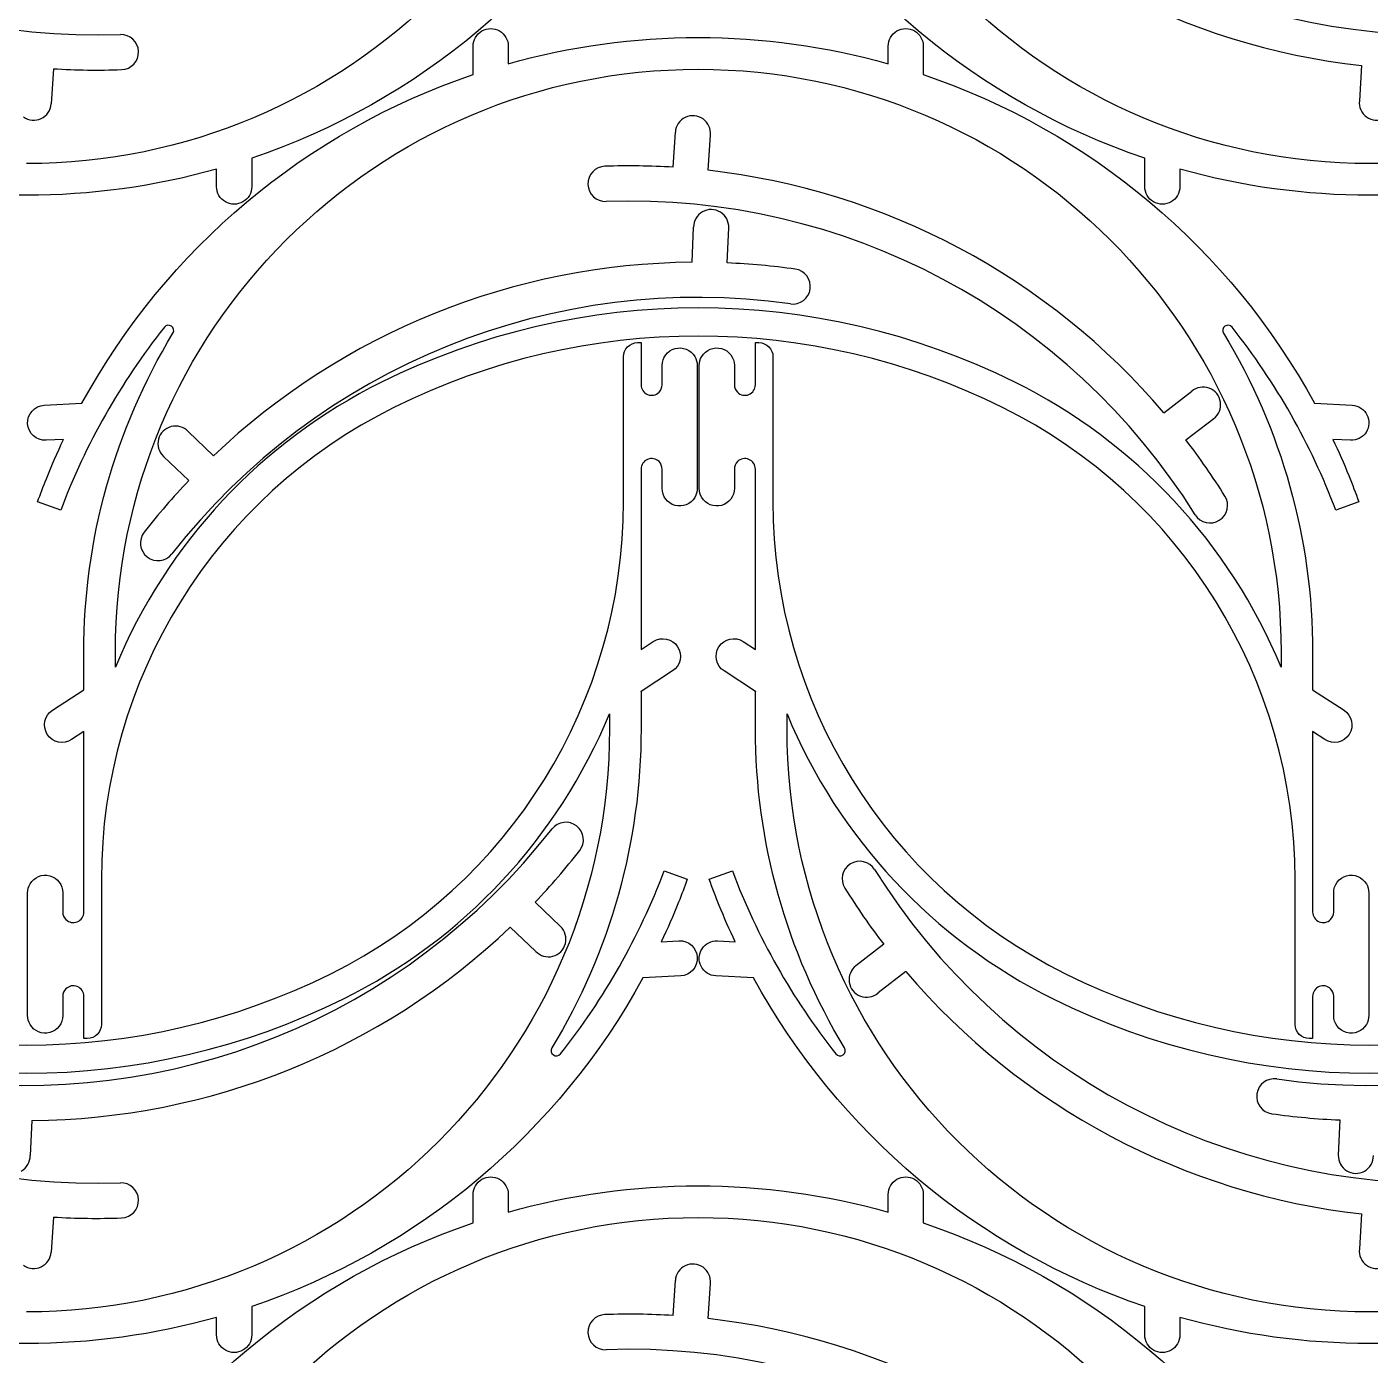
# Model space of a CAD drawing. Extents: x 5 to 3258, y 1 to 2262.
# Drawn here: x 1632 to 2174, y 800 to 1336 of the extents above; entities that cross this region are included whole.
import ezdxf

# ---------------------------------------------------------------- set-up
doc = ezdxf.new("R2010")
doc.units = 0
doc.layers.add('Capa_1', color=7, linetype='CONTINUOUS')

msp = doc.modelspace()

# ---------------------------------------------------------------- linework, layer by layer
at = {"layer": 'Capa_1', "color": 7}
for points in [[(1811.724567, 1316.693563), (1811.724567, 1328.166111)], [(1993.436812, 1328.166111), (1993.436812, 1316.693563)], [(1642.248459, 1319.068707), (1641.365405, 1304.92302)], [(2170.353887, 1320.305648), (2169.470836, 1306.159959)], [(1892.459555, 1279.303954), (1893.34261, 1293.449641)], [(1906.58315, 1278.067013), (1907.466202, 1292.212702)], [(1722.326491, 1282.940192), (1722.326491, 1271.467644)], [(2082.843269, 1271.467644), (2082.843269, 1282.940192)], [(1900.12887, 1240.93336), (1900.729283, 1255.093861)], [(1914.304393, 1240.687208), (1914.904805, 1254.847709)], [(1878.084757, 1208.511893), (1879.502083, 1208.511893), (1879.502083, 1198.590605)], [(1925.66812, 1191.503991), (1925.66812, 1198.590605), (1925.66812, 1208.511893)], [(1872.415468, 1144.291124), (1872.415468, 1198.590605)], [(1932.754734, 1202.842573), (1932.754734, 1198.590605)], [(2090.545291, 1180.252608), (2101.778803, 1188.894859)], [(1638.552465, 1183.256416), (1653.805258, 1184.062533)], [(2099.468578, 1169.235304), (2110.702089, 1177.877556)], [(1706.950103, 1162.884072), (1696.681492, 1172.653202)], [(1646.377236, 1169.476892), (1639.300499, 1169.102945)], [(2165.860655, 1169.103314), (2158.783934, 1169.477289)], [(1696.92408, 1152.859861), (1686.655471, 1162.628992)], [(1879.502083, 1157.488271), (1879.502083, 1084.68292)], [(1645.229551, 1140.900489), (1635.895575, 1144.263257)], [(2169.265575, 1144.263626), (2159.931597, 1140.900857)], [(1920.722173, 1087.897408), (1920.722372, 1087.897805)], [(1920.722372, 1087.897805), (1925.66812, 1084.68292)], [(2137.856056, 1083.618337), (2137.856056, 1077.537937)], [(2150.611962, 1083.617572), (2150.611962, 1068.420243), (2150.613464, 1068.445755), (2163.28246, 1060.210457)], [(1892.172373, 1076.014573), (1879.503367, 1067.779276), (1879.501867, 1067.804787)], [(1925.66812, 1052.60709), (1925.66812, 1067.804419), (1925.666617, 1067.778907), (1912.997622, 1076.014205)], [(1641.878685, 1060.210089), (1654.547691, 1068.445386), (1654.549191, 1068.419874)], [(1938.424025, 1052.606324), (1938.424025, 1058.686724)], [(1654.548976, 978.736391), (1654.548976, 1051.541742)], [(2155.55771, 1048.326857), (2150.611962, 1051.541742)], [(2155.557908, 1048.327254), (2155.55771, 1048.326857)], [(1888.821507, 995.324173), (1898.155483, 991.961405)], [(1907.014507, 991.961036), (1916.348485, 995.323805)], [(1661.63559, 991.933537), (1661.63559, 937.634057)], [(1836.717909, 982.660308), (1846.986518, 972.891177)], [(1826.691886, 972.636097), (1836.960497, 962.866967)], [(1887.673822, 966.74777), (1894.750559, 967.121717)], [(1910.419427, 967.121348), (1917.496148, 966.747373)], [(1977.468459, 965.728264), (1966.234948, 957.086013)], [(1986.391746, 954.71096), (1975.158235, 946.068709)], [(2150.611962, 944.720671), (2150.611962, 937.634057), (2150.611962, 927.712769), (2149.194639, 927.712769)], [(1655.966301, 927.712769), (1654.548976, 927.712769), (1654.548976, 937.634057)], [(2143.525348, 933.382089), (2143.525348, 937.634057)], [(2161.56662, 894.832961), (2160.966207, 880.67246)], [(1633.513119, 894.586809), (1632.912706, 880.426308)], [(1811.724567, 853.28447), (1811.724567, 864.757018)], [(1993.436812, 864.757018), (1993.436812, 853.28447)], [(2170.353887, 856.896555), (2169.470836, 842.750866)], [(1642.248459, 855.659614), (1641.365405, 841.513927)], [(1892.459555, 815.894861), (1893.34261, 830.040548)], [(1906.58315, 814.65792), (1907.466202, 828.803609)], [(1722.326491, 819.531099), (1722.326491, 808.058551)], [(2082.843269, 808.058551), (2082.843269, 819.531099)]]:
    msp.add_lwpolyline(points, dxfattribs=at)
for points in [[(2030.454479, 1192.537755)], [(2045.825603, 943.686907)]]:
    msp.add_lwpolyline(points, close=True, dxfattribs=at)
for points in [[(1866.746174, 1516.015417), (1866.721474, 1386.093767), (1761.392241, 1280.784557), (1631.470588, 1280.784557)], [(2173.699612, 1280.784557), (2043.777959, 1280.784557), (1938.448726, 1386.093767), (1938.424025, 1516.015417)], [(2408.975198, 1516.015417), (2408.950497, 1386.093767), (2303.621264, 1280.784557), (2173.699612, 1280.784557)], [(1431.537661, 1459.27992), (1482.520413, 1377.690465), (1573.157873, 1329.497672), (1669.30779, 1332.8553)], [(1973.766684, 1459.27992), (2024.749436, 1377.690465), (2115.386897, 1329.497672), (2211.536813, 1332.8553)], [(1880.2458, 1415.571222), (1846.125518, 1353.101495), (1789.751607, 1305.754974), (1722.326491, 1282.940192)], [(2082.843269, 1282.940192), (2015.418304, 1305.754935), (1959.044493, 1353.101311), (1924.924195, 1415.570854)], [(1986.391746, 1418.120053), (2033.072154, 1363.34459), (2098.839617, 1328.37541), (2170.353887, 1320.305648)], [(1811.724567, 1328.166111), (1811.724567, 1330.697914), (1813.075269, 1333.037398), (1815.267875, 1334.3033)], [(1815.267875, 1334.3033), (1817.460482, 1335.569202), (1820.161884, 1335.569202), (1822.354491, 1334.3033)], [(1822.354491, 1334.3033), (1824.547097, 1333.037398), (1825.897799, 1330.697914), (1825.897799, 1328.166111)], [(1825.897799, 1321.079496), (1876.048563, 1335.17173), (1929.112819, 1335.17173), (1979.263584, 1321.079496)], [(1979.263584, 1328.166111), (1979.263584, 1330.697914), (1980.614285, 1333.037397), (1982.806891, 1334.303298)], [(1982.806891, 1334.303298), (1984.999497, 1335.5692), (1987.700899, 1335.5692), (1989.893505, 1334.303298)], [(1989.893505, 1334.303298), (1992.086111, 1333.037397), (1993.436812, 1330.697914), (1993.436812, 1328.166111)], [(1676.636019, 1326.020229), (1676.499456, 1329.931143), (1673.21873, 1332.991089), (1669.30779, 1332.8553)], [(1669.802398, 1318.690648), (1673.713284, 1318.827984), (1676.772582, 1322.109315), (1676.636019, 1326.020229)], [(1825.897799, 1328.166111), (1825.897799, 1328.166111), (1825.897799, 1321.079496), (1825.897799, 1321.079496)], [(1979.263584, 1321.079496), (1979.263584, 1321.079496), (1979.263584, 1328.166111), (1979.263584, 1328.166111)], [(1642.248459, 1319.068707), (1651.421545, 1318.496063), (1660.617054, 1318.369894), (1669.802398, 1318.690648)], [(1667.304884, 1083.618337), (1667.329584, 1213.539988), (1772.658817, 1318.849198), (1902.58047, 1318.849198)], [(1902.58047, 1318.849198), (2032.502123, 1318.849198), (2137.831356, 1213.539988), (2137.856056, 1083.618337)], [(1653.805258, 1184.062533), (1687.92554, 1246.53226), (1744.299452, 1293.878781), (1811.724567, 1316.693563)], [(1993.436812, 1316.693563), (2060.861778, 1293.87882), (2117.235589, 1246.532444), (2151.355886, 1184.062901)], [(1637.337874, 1298.962953), (1639.6632, 1300.070729), (1641.204982, 1302.352305), (1641.365405, 1304.92302)], [(2169.470836, 1306.159959), (2169.181959, 1303.600495), (2170.303672, 1301.08565), (2172.401038, 1299.590537)], [(1630.172015, 1299.590537), (1632.269381, 1298.095423), (1635.012548, 1297.855178), (1637.337874, 1298.962953)], [(1897.37014, 1299.409708), (1895.044814, 1298.301932), (1893.503033, 1296.020355), (1893.34261, 1293.449641)], [(1904.536, 1298.782124), (1902.438634, 1300.277238), (1899.695466, 1300.517483), (1897.37014, 1299.409708)], [(1907.466202, 1292.212702), (1907.755078, 1294.772166), (1906.633366, 1297.287011), (1904.536, 1298.782124)], [(2172.401038, 1299.590537), (2174.498404, 1298.095423), (2177.241571, 1297.855178), (2179.566897, 1298.962953)], [(1892.459555, 1279.303954), (1883.286469, 1279.876598), (1874.09096, 1280.002767), (1864.905616, 1279.682013)], [(1708.15326, 1278.554258), (1658.002495, 1264.462024), (1604.938239, 1264.462024), (1554.787474, 1278.554258)], [(1708.15326, 1271.467644), (1708.15326, 1271.467644), (1708.15326, 1278.554258), (1708.15326, 1278.554258)], [(1864.905616, 1279.682013), (1860.99473, 1279.544677), (1857.935432, 1276.263346), (1858.071995, 1272.352432)], [(2090.545291, 1180.252608), (2043.864883, 1235.028071), (1978.097421, 1269.997251), (1906.58315, 1278.067013)], [(2250.382283, 1278.554258), (2200.231518, 1264.462024), (2147.167262, 1264.462024), (2097.016498, 1278.554258)], [(2097.016498, 1278.554258), (2097.016498, 1278.554258), (2097.016498, 1271.467644), (2097.016498, 1271.467644)], [(1711.696567, 1265.330455), (1709.503961, 1266.596357), (1708.15326, 1268.93584), (1708.15326, 1271.467644)], [(1722.326491, 1271.467644), (1722.326491, 1268.93584), (1720.975789, 1266.596357), (1718.783183, 1265.330455)], [(1858.071995, 1272.352432), (1858.208558, 1268.441518), (1861.489284, 1265.381572), (1865.400224, 1265.517361)], [(2086.386576, 1265.330456), (2084.19397, 1266.596358), (2082.843269, 1268.935841), (2082.843269, 1271.467644)], [(2097.016498, 1271.467644), (2097.016498, 1268.935841), (2095.665797, 1266.596358), (2093.473191, 1265.330456)], [(1718.783183, 1265.330455), (1716.590576, 1264.064553), (1713.889174, 1264.064553), (1711.696567, 1265.330455)], [(2103.170354, 1139.092741), (2052.187602, 1220.682196), (1961.550141, 1268.874989), (1865.400224, 1265.517361)], [(2093.473191, 1265.330456), (2091.280585, 1264.064555), (2088.579182, 1264.064555), (2086.386576, 1265.330456)], [(1904.330155, 1261.32092), (1902.088012, 1260.053254), (1900.709564, 1257.669476), (1900.729283, 1255.093861)], [(1911.522299, 1261.196031), (1909.32552, 1262.540777), (1906.572298, 1262.588585), (1904.330155, 1261.32092)], [(1914.904805, 1254.847709), (1915.013935, 1257.421087), (1913.719079, 1259.851286), (1911.522299, 1261.196031)], [(1939.774391, 1224.147667), (1844.502161, 1237.537304), (1749.323703, 1199.082711), (1690.09182, 1123.26936)], [(1900.12887, 1240.93336), (1828.162843, 1240.383082), (1759.100386, 1212.480039), (1706.950103, 1162.884072)], [(1941.746898, 1238.183022), (1932.645403, 1239.46215), (1923.487082, 1240.297866), (1914.304393, 1240.687208)], [(1947.776935, 1230.179286), (1948.321551, 1234.0545), (1945.622005, 1237.637639), (1941.746898, 1238.183022)], [(2030.454479, 1192.537755), (1949.890445, 1232.508707), (1855.270493, 1232.508707), (1774.706459, 1192.537755)], [(1939.774391, 1224.147667), (1943.649713, 1223.603816), (1947.232318, 1226.304071), (1947.776935, 1230.179286)], [(2025.415102, 1182.380596), (1948.026007, 1220.776336), (1857.134922, 1220.776336), (1779.745827, 1182.380596)], [(1687.065508, 1214.734986), (1669.384409, 1192.436039), (1655.271135, 1167.528122), (1645.229551, 1140.900489)], [(1689.945871, 1215.159307), (1689.024327, 1215.800611), (1687.76297, 1215.614794), (1687.065508, 1214.734986)], [(1690.548786, 1212.310967), (1691.131442, 1213.270669), (1690.867416, 1214.518002), (1689.945871, 1215.159307)], [(2115.215296, 1215.159699), (2114.293746, 1214.518402), (2114.02971, 1213.271071), (2114.612359, 1212.311364)], [(2118.095656, 1214.735355), (2117.398202, 1215.615169), (2116.136846, 1215.800996), (2115.215296, 1215.159699)], [(2159.931597, 1140.900857), (2149.890017, 1167.52849), (2135.776749, 1192.436406), (2118.095656, 1214.735355)], [(1654.549191, 1083.617204), (1654.549199, 1129.000766), (1667.001036, 1173.51443), (1690.548786, 1212.310967)], [(2114.612359, 1212.311364), (2138.160116, 1173.51482), (2150.611957, 1129.001145), (2150.611962, 1083.617572)], [(1872.415468, 1202.842573), (1872.415461, 1204.346167), (1873.012756, 1205.788181), (1874.075954, 1206.851385)], [(1874.075954, 1206.851385), (1875.139153, 1207.914589), (1876.581163, 1208.511892), (1878.084757, 1208.511893)], [(1888.00602, 1199.299266), (1888.00604, 1202.489863), (1890.138232, 1205.287035), (1893.214771, 1206.132502)], [(1893.214771, 1206.132502), (1896.291311, 1206.97797), (1899.553501, 1205.663235), (1901.184006, 1202.920724)], [(1903.986198, 1202.920724), (1905.616704, 1205.663233), (1908.878893, 1206.977966), (1911.955431, 1206.132499)], [(1911.955431, 1206.132499), (1915.031969, 1205.287032), (1917.164161, 1202.489862), (1917.164183, 1199.299266)], [(1925.66812, 1208.511893), (1925.66812, 1208.511893), (1927.085443, 1208.511893), (1927.085443, 1208.511893)], [(1927.085443, 1208.511893), (1928.589037, 1208.511893), (1930.031048, 1207.914591), (1931.094247, 1206.851386)], [(1931.094247, 1206.851386), (1932.157446, 1205.788181), (1932.754741, 1204.346168), (1932.754734, 1202.842573)], [(1872.415468, 1198.590605), (1872.415468, 1198.590605), (1872.415468, 1202.842573), (1872.415468, 1202.842573)], [(1879.502083, 1198.590605), (1879.502083, 1198.590605), (1879.502083, 1191.503991), (1879.502083, 1191.503991)], [(1888.00602, 1191.503991), (1888.00602, 1191.503991), (1888.00602, 1199.299266), (1888.00602, 1199.299266)], [(1901.184006, 1202.920724), (1901.835417, 1201.82505), (1902.17924, 1200.573958), (1902.179248, 1199.299266)], [(1902.179248, 1199.299266), (1902.179248, 1199.299266), (1902.179248, 1149.692995), (1902.179248, 1149.692995)], [(1902.990954, 1199.299266), (1902.990963, 1200.573958), (1903.334786, 1201.82505), (1903.986198, 1202.920724)], [(1902.990954, 1149.692995), (1902.990954, 1149.692995), (1902.990954, 1199.299266), (1902.990954, 1199.299266)], [(1917.164183, 1199.299266), (1917.164183, 1199.299266), (1917.164183, 1191.503991), (1917.164183, 1191.503991)], [(1932.754734, 1198.590605), (1932.754734, 1198.590605), (1932.754734, 1144.291124), (1932.754734, 1144.291124)], [(1774.706459, 1192.537755), (1726.17345, 1168.458634), (1688.015509, 1127.601168), (1667.304884, 1077.537937)], [(1879.502083, 1191.503991), (1879.502084, 1189.784231), (1880.538042, 1188.233811), (1882.126893, 1187.575687)], [(1882.126893, 1187.575687), (1883.715743, 1186.917564), (1885.544589, 1187.281343), (1886.760644, 1188.497395)], [(1886.760644, 1188.497395), (1887.558043, 1189.294793), (1888.006019, 1190.376298), (1888.00602, 1191.503991)], [(1917.164183, 1191.503991), (1917.164183, 1190.376299), (1917.612157, 1189.294794), (1918.409556, 1188.497395)], [(1918.409556, 1188.497395), (1919.62561, 1187.281341), (1921.454458, 1186.917561), (1923.043309, 1187.575684)], [(1923.043309, 1187.575684), (1924.632161, 1188.233808), (1925.66812, 1189.78423), (1925.66812, 1191.503991)], [(2137.856056, 1077.537937), (2117.145431, 1127.601168), (2078.987489, 1168.458635), (2030.454479, 1192.537755)], [(2108.863602, 1190.139107), (2106.451292, 1191.041848), (2103.739163, 1190.565538), (2101.778803, 1188.894859)], [(2113.390953, 1184.549328), (2113.009026, 1187.096545), (2111.275912, 1189.236366), (2108.863602, 1190.139107)], [(1631.854932, 1175.805937), (1631.648475, 1179.712286), (1634.646269, 1183.047095), (1638.552465, 1183.256416)], [(1779.745827, 1182.380596), (1707.397518, 1146.485783), (1661.63558, 1072.696867), (1661.63559, 991.933537)], [(2143.525348, 991.933537), (2143.525355, 1072.696869), (2097.763414, 1146.485785), (2025.415102, 1182.380596)], [(2110.702089, 1177.877556), (2112.743558, 1179.448093), (2113.772881, 1182.002112), (2113.390953, 1184.549328)], [(2151.355886, 1184.062901), (2151.355886, 1184.062901), (2166.60869, 1183.256813), (2166.60869, 1183.256813)], [(2166.60869, 1183.256813), (2169.136969, 1183.123189), (2171.401908, 1181.650895), (2172.550326, 1179.39453)], [(2172.550326, 1179.39453), (2173.698744, 1177.138164), (2173.556169, 1174.440522), (2172.176308, 1172.31778)], [(1639.300499, 1169.102945), (1635.394001, 1168.899352), (1632.061389, 1171.899589), (1631.854932, 1175.805937)], [(1689.765524, 1174.631281), (1687.27204, 1173.985645), (1685.324727, 1172.038684), (1684.678642, 1169.545317)], [(1696.681492, 1172.653202), (1694.906514, 1174.519687), (1692.259008, 1175.276916), (1689.765524, 1174.631281)], [(2172.176308, 1172.31778), (2170.796448, 1170.195038), (2168.388934, 1168.96969), (2165.860655, 1169.103314)], [(1639.421737, 1153.538416), (1641.576687, 1158.921126), (1643.896278, 1164.236451), (1646.377236, 1169.476892)], [(1684.678642, 1169.545317), (1684.032556, 1167.051949), (1684.789307, 1164.404307), (1686.655471, 1162.628992)], [(2115.189963, 1146.603465), (2110.319503, 1154.397822), (2105.072844, 1161.950691), (2099.468578, 1169.235304)], [(2158.783934, 1169.477289), (2161.062543, 1164.664226), (2163.205072, 1159.787909), (2165.20897, 1154.854145)], [(1882.126932, 1161.416505), (1880.538089, 1160.758403), (1879.502118, 1159.208015), (1879.502083, 1157.488271)], [(1886.760644, 1160.494781), (1885.5446, 1161.710823), (1883.715774, 1162.074607), (1882.126932, 1161.416505)], [(1888.00602, 1157.488271), (1888.005996, 1158.615934), (1887.558023, 1159.697404), (1886.760644, 1160.494781)], [(1918.409556, 1160.494781), (1917.612178, 1159.697403), (1917.164205, 1158.615933), (1917.164183, 1157.488271)], [(1923.04327, 1161.416508), (1921.454426, 1162.07461), (1919.625599, 1161.710825), (1918.409556, 1160.494781)], [(1925.66812, 1157.488271), (1925.668085, 1159.208016), (1924.632114, 1160.758406), (1923.04327, 1161.416508)], [(1888.00602, 1149.692995), (1888.00602, 1149.692995), (1888.00602, 1157.488271), (1888.00602, 1157.488271)], [(1917.164183, 1157.488271), (1917.164183, 1157.488271), (1917.164183, 1149.692995), (1917.164183, 1149.692995)], [(1925.66812, 1084.68292), (1925.66812, 1084.68292), (1925.66812, 1157.488271), (1925.66812, 1157.488271)], [(1635.895575, 1144.263257), (1637.016754, 1147.375314), (1638.192322, 1150.467507), (1639.421737, 1153.538416)], [(1696.92408, 1152.859861), (1690.589063, 1146.200958), (1684.581653, 1139.237889), (1678.923139, 1131.995331)], [(1893.214744, 1142.85971), (1890.138198, 1143.705192), (1888.006014, 1146.502388), (1888.00602, 1149.692995)], [(1902.179248, 1149.692995), (1902.17925, 1148.418284), (1901.835427, 1147.167171), (1901.184006, 1146.07148)], [(1903.986198, 1146.07148), (1903.334776, 1147.167171), (1902.990953, 1148.418284), (1902.990954, 1149.692995)], [(1917.164183, 1149.692995), (1917.164186, 1146.502389), (1915.032003, 1143.705196), (1911.955458, 1142.859713)], [(2165.20897, 1154.854145), (2166.631661, 1151.351377), (2167.984133, 1147.820498), (2169.265575, 1144.263626)], [(1754.305231, 953.844066), (1826.65354, 989.738879), (1872.415478, 1063.527795), (1872.415468, 1144.291124)], [(1901.184006, 1146.07148), (1899.553496, 1143.328961), (1896.29129, 1142.014227), (1893.214744, 1142.85971)], [(1911.955458, 1142.859713), (1908.878914, 1142.014231), (1905.616709, 1143.328963), (1903.986198, 1146.07148)], [(1932.754734, 1144.291124), (1932.754726, 1063.527793), (1978.516667, 989.738876), (2050.86498, 953.844066)], [(2112.934778, 1136.839487), (2116.253437, 1138.913226), (2117.263046, 1143.284396), (2115.189963, 1146.603465)], [(2103.170354, 1139.092741), (2105.244749, 1135.774492), (2109.616118, 1134.765747), (2112.934778, 1136.839487)], [(1678.923139, 1131.995331), (1676.514475, 1128.91114), (1677.061642, 1124.458383), (1680.145357, 1122.049109)], [(1680.145357, 1122.049109), (1683.229071, 1119.639836), (1687.681936, 1120.186122), (1690.09182, 1123.26936)], [(1884.447816, 1087.897805), (1887.729003, 1090.02386), (1892.112132, 1089.090868), (1894.242999, 1085.812805)], [(1910.932762, 1085.808678), (1913.062169, 1089.084489), (1917.441181, 1090.018822), (1920.722173, 1087.897408)], [(1879.502083, 1084.68292), (1879.502083, 1084.68292), (1884.447816, 1087.897805), (1884.447816, 1087.897805)], [(1894.242999, 1085.812805), (1896.373866, 1082.534741), (1895.447307, 1078.150248), (1892.172373, 1076.014573)], [(1912.997622, 1076.014205), (1909.727012, 1078.15159), (1908.803356, 1082.532867), (1910.932762, 1085.808678)], [(1654.549191, 1068.419874), (1654.549191, 1068.419874), (1654.549191, 1083.617203), (1654.549191, 1083.617204)], [(1667.304884, 1077.537937), (1667.304884, 1077.537937), (1667.304884, 1083.618337), (1667.304884, 1083.618337)], [(1879.501867, 1067.804787), (1879.501867, 1067.804787), (1879.501867, 1052.607458), (1879.501867, 1052.607458)], [(1639.808059, 1050.411857), (1637.677192, 1053.68992), (1638.603751, 1058.074414), (1641.878685, 1060.210089)], [(1759.344599, 943.686907), (1807.877608, 967.766027), (1846.03555, 1008.623494), (1866.746174, 1058.686724)], [(1866.746174, 1058.686724), (1866.746174, 1058.686724), (1866.746174, 1052.606324), (1866.746174, 1052.606324)], [(1938.424025, 1058.686724), (1959.134651, 1008.623494), (1997.292593, 967.766027), (2045.825603, 943.686907)], [(2163.28246, 1060.210457), (2166.55307, 1058.073072), (2167.476726, 1053.691794), (2165.347319, 1050.415984)], [(1866.746174, 1052.606324), (1866.721474, 922.684674), (1761.392241, 817.375464), (1631.470588, 817.375464)], [(1879.501867, 1052.607458), (1879.501859, 1007.223896), (1867.050022, 962.710231), (1843.502272, 923.913695)], [(1961.667723, 923.913298), (1938.119966, 962.709842), (1925.668125, 1007.223517), (1925.66812, 1052.60709)], [(2173.699612, 817.375464), (2043.777959, 817.375464), (1938.448726, 922.684674), (1938.424025, 1052.606324)], [(2408.975198, 1052.606324), (2408.950497, 922.684674), (2303.621264, 817.375464), (2173.699612, 817.375464)], [(1649.603242, 1048.326857), (1646.322055, 1046.200802), (1641.938926, 1047.133794), (1639.808059, 1050.411857)], [(1654.548976, 1051.541742), (1654.548976, 1051.541742), (1649.603242, 1048.326857), (1649.603242, 1048.326857)], [(2150.611962, 1051.541742), (2150.611962, 1051.541742), (2150.611962, 978.736391), (2150.611962, 978.736391)], [(2165.347319, 1050.415984), (2163.217913, 1047.140173), (2158.8389, 1046.205839), (2155.557908, 1048.327254)], [(1853.496632, 1013.47106), (1850.412918, 1015.880333), (1845.960053, 1015.334048), (1843.550169, 1012.250809)], [(1593.867599, 911.372503), (1689.139828, 897.982866), (1784.318286, 936.437459), (1843.550169, 1012.250809)], [(1854.71885, 1003.524838), (1857.127514, 1006.60903), (1856.580347, 1011.061787), (1853.496632, 1013.47106)], [(2136.096622, 911.372503), (2231.368852, 897.982866), (2326.54731, 936.437459), (2385.779193, 1012.250809)], [(1836.717909, 982.660308), (1843.052926, 989.319211), (1849.060336, 996.28228), (1854.71885, 1003.524838)], [(1964.00226, 998.124081), (1960.6836, 996.050342), (1959.673992, 991.679172), (1961.747074, 988.360103)], [(1973.766684, 995.870827), (1971.692289, 999.189076), (1967.320919, 1000.197821), (1964.00226, 998.124081)], [(1431.537661, 995.870827), (1482.520413, 914.281372), (1573.157873, 866.088579), (1669.30779, 869.446207)], [(1632.867052, 990.153181), (1634.497562, 992.895701), (1637.759768, 994.210434), (1640.836314, 993.364952)], [(1640.836314, 993.364952), (1643.91286, 992.519469), (1646.045044, 989.722274), (1646.045039, 986.531666)], [(1846.98555, 921.489676), (1864.666649, 943.788623), (1878.779923, 968.69654), (1888.821507, 995.324173)], [(1916.348485, 995.323805), (1926.390064, 968.696172), (1940.503333, 943.788256), (1958.184425, 921.489307)], [(1973.766684, 995.870827), (2024.749436, 914.281372), (2115.386897, 866.088579), (2211.536813, 869.446207)], [(2159.115899, 986.531666), (2159.115895, 989.722273), (2161.248079, 992.519466), (2164.324623, 993.364948)], [(2164.324623, 993.364948), (2167.401168, 994.210431), (2170.663372, 992.895699), (2172.293883, 990.153181)], [(1631.87181, 986.531666), (1631.871808, 987.806378), (1632.215631, 989.05749), (1632.867052, 990.153181)], [(1898.155483, 991.961405), (1897.034304, 988.849348), (1895.858736, 985.757154), (1894.629321, 982.686246)], [(1911.071112, 981.370517), (1909.648421, 984.873284), (1908.295949, 988.404164), (1907.014507, 991.961036)], [(1961.747074, 988.360103), (1966.617534, 980.565746), (1971.864194, 973.012877), (1977.468459, 965.728264)], [(2143.525348, 937.634057), (2143.525348, 937.634057), (2143.525348, 991.933537), (2143.525348, 991.933537)], [(2172.293883, 990.153181), (2172.945305, 989.05749), (2173.289129, 987.806378), (2173.289127, 986.531666)], [(1631.87181, 936.925396), (1631.87181, 936.925396), (1631.87181, 986.531666), (1631.87181, 986.531666)], [(1646.045039, 986.531666), (1646.045039, 986.531666), (1646.045039, 978.736391), (1646.045039, 978.736391)], [(1894.629321, 982.686246), (1892.474372, 977.303536), (1890.154781, 971.98821), (1887.673822, 966.74777)], [(2159.115899, 978.736391), (2159.115899, 978.736391), (2159.115899, 986.531666), (2159.115899, 986.531666)], [(2173.289127, 986.531666), (2173.289127, 986.531666), (2173.289127, 936.925396), (2173.289127, 936.925396)], [(1646.045039, 978.736391), (1646.045062, 977.608728), (1646.493036, 976.527258), (1647.290415, 975.729881)], [(1651.924126, 974.808157), (1653.512969, 975.466258), (1654.54894, 977.016647), (1654.548976, 978.736391)], [(1917.496148, 966.747373), (1915.217539, 971.560436), (1913.07501, 976.436752), (1911.071112, 981.370517)], [(2150.611962, 978.736391), (2150.611997, 977.016646), (2151.647968, 975.466255), (2153.236812, 974.808153)], [(2157.870526, 975.729881), (2158.667904, 976.527258), (2159.115876, 977.608728), (2159.115899, 978.736391)], [(1633.513119, 894.586809), (1705.479147, 895.137087), (1774.541603, 923.040131), (1826.691886, 972.636097)], [(1647.290415, 975.729881), (1648.506458, 974.513839), (1650.335284, 974.150055), (1651.924126, 974.808157)], [(1848.963347, 965.974853), (1849.609433, 968.46822), (1848.852682, 971.115863), (1846.986518, 972.891177)], [(2153.236812, 974.808153), (2154.825656, 974.150051), (2156.654482, 974.513837), (2157.870526, 975.729881)], [(1843.876465, 960.888889), (1846.369949, 961.534524), (1848.317262, 963.481485), (1848.963347, 965.974853)], [(1894.750559, 967.121717), (1898.657057, 967.32531), (1901.989669, 964.325073), (1902.196126, 960.418725)], [(1904.103773, 963.906882), (1905.483634, 966.029624), (1907.891148, 967.254972), (1910.419427, 967.121348)], [(1836.960497, 962.866967), (1838.735475, 961.000483), (1841.382981, 960.243253), (1843.876465, 960.888889)], [(1902.196126, 960.418725), (1902.402583, 956.512376), (1899.40479, 953.177566), (1895.498594, 952.968246)], [(1903.729756, 956.830132), (1902.581338, 959.086498), (1902.723912, 961.78414), (1904.103773, 963.906882)], [(1909.671392, 952.967849), (1907.143113, 953.101472), (1904.878174, 954.573766), (1903.729756, 956.830132)], [(1966.234948, 957.086013), (1964.19348, 955.515475), (1963.164157, 952.961456), (1963.546085, 950.41424)], [(1986.391746, 954.71096), (2033.072154, 899.935497), (2098.839617, 864.966317), (2170.353887, 856.896555)], [(1508.635956, 953.844066), (1586.025051, 915.448326), (1676.916136, 915.448326), (1754.305231, 953.844066)], [(1651.924166, 948.648974), (1650.335315, 949.307098), (1648.506469, 948.943319), (1647.290415, 947.727266)], [(1880.2458, 952.162129), (1846.125518, 889.692402), (1789.751607, 842.345881), (1722.326491, 819.531099)], [(1895.498594, 952.968246), (1895.498594, 952.968246), (1880.2458, 952.162129), (1880.2458, 952.162129)], [(1924.924195, 952.161761), (1924.924195, 952.161761), (1909.671392, 952.967849), (1909.671392, 952.967849)], [(2082.843269, 819.531099), (2015.418304, 842.345842), (1959.044493, 889.692218), (1924.924195, 952.161761)], [(1963.546085, 950.41424), (1963.928012, 947.867024), (1965.661126, 945.727202), (1968.073436, 944.824461)], [(2050.86498, 953.844066), (2128.254075, 915.448326), (2219.14516, 915.448326), (2296.534255, 953.844066)], [(2157.870526, 947.727266), (2156.654471, 948.943321), (2154.825624, 949.307101), (2153.236773, 948.648977)], [(1503.59658, 943.686907), (1584.160613, 903.715955), (1678.780565, 903.715955), (1759.344599, 943.686907)], [(1647.290415, 947.727266), (1646.493015, 946.929868), (1646.045039, 945.848364), (1646.045039, 944.720671)], [(1646.045039, 944.720671), (1646.045039, 944.720671), (1646.045039, 936.925396), (1646.045039, 936.925396)], [(1654.548976, 944.720671), (1654.548974, 946.440431), (1653.513016, 947.990851), (1651.924166, 948.648974)], [(1654.548976, 937.634057), (1654.548976, 937.634057), (1654.548976, 944.720671), (1654.548976, 944.720671)], [(1968.073436, 944.824461), (1970.485745, 943.92172), (1973.197875, 944.39803), (1975.158235, 946.068709)], [(2045.825603, 943.686907), (2126.389637, 903.715955), (2221.009589, 903.715955), (2301.573623, 943.686907)], [(2153.236773, 948.648977), (2151.647921, 947.990854), (2150.611962, 946.440432), (2150.611962, 944.720671)], [(2159.115899, 944.720671), (2159.115899, 945.848363), (2158.667925, 946.929868), (2157.870526, 947.727266)], [(2159.115899, 936.925396), (2159.115899, 936.925396), (2159.115899, 944.720671), (2159.115899, 944.720671)], [(1632.867052, 933.303937), (1632.215641, 934.399612), (1631.871818, 935.650703), (1631.87181, 936.925396)], [(1640.836287, 930.092159), (1637.759747, 929.246692), (1634.497557, 930.561427), (1632.867052, 933.303937)], [(1646.045039, 936.925396), (1646.045018, 933.734799), (1643.912826, 930.937627), (1640.836287, 930.092159)], [(1661.63559, 933.382089), (1661.635597, 931.878495), (1661.038302, 930.436481), (1659.975104, 929.373277)], [(1661.63559, 937.634057), (1661.63559, 937.634057), (1661.63559, 933.382089), (1661.63559, 933.382089)], [(2145.185835, 929.373276), (2144.122636, 930.43648), (2143.52534, 931.878494), (2143.525348, 933.382089)], [(2164.324651, 930.092163), (2161.248113, 930.93763), (2159.115921, 933.7348), (2159.115899, 936.925396)], [(2172.293883, 933.303937), (2170.663378, 930.561429), (2167.401189, 929.246696), (2164.324651, 930.092163)], [(2173.289127, 936.925396), (2173.289119, 935.650703), (2172.945295, 934.399612), (2172.293883, 933.303937)], [(1659.975104, 929.373277), (1658.911905, 928.310072), (1657.469895, 927.71277), (1655.966301, 927.712769)], [(2149.194639, 927.712769), (2147.691045, 927.712769), (2146.249034, 928.310071), (2145.185835, 929.373276)], [(1843.502272, 923.913695), (1842.919616, 922.953993), (1843.183642, 921.70666), (1844.105187, 921.065355)], [(1961.064786, 921.064963), (1961.986336, 921.70626), (1962.250372, 922.953591), (1961.667723, 923.913298)], [(1844.105187, 921.065355), (1845.026731, 920.424051), (1846.288088, 920.609867), (1846.98555, 921.489676)], [(1958.184425, 921.489307), (1958.88188, 920.609493), (1960.143236, 920.423666), (1961.064786, 921.064963)], [(2136.096622, 911.372503), (2132.2213, 911.916353), (2128.638695, 909.216098), (2128.094078, 905.340884)], [(2128.094078, 905.340884), (2127.549461, 901.465669), (2130.249008, 897.88253), (2134.124114, 897.337147)], [(2134.124114, 897.337147), (2143.22561, 896.05802), (2152.38393, 895.222304), (2161.56662, 894.832961)], [(1629.311834, 874.199249), (1631.553977, 875.466915), (1632.932425, 877.850693), (1632.912706, 880.426308)], [(2160.966207, 880.67246), (2160.857078, 878.099083), (2162.151934, 875.668884), (2164.348713, 874.324138)], [(2171.540858, 874.199249), (2173.783, 875.466915), (2175.161449, 877.850693), (2175.14173, 880.426308)], [(2164.348713, 874.324138), (2166.545493, 872.979392), (2169.298715, 872.931584), (2171.540858, 874.199249)], [(1676.636019, 862.611136), (1676.499456, 866.52205), (1673.21873, 869.581996), (1669.30779, 869.446207)], [(1811.724567, 864.757018), (1811.724567, 867.288822), (1813.075269, 869.628305), (1815.267875, 870.894207)], [(1815.267875, 870.894207), (1817.460482, 872.160109), (1820.161884, 872.160109), (1822.354491, 870.894207)], [(1822.354491, 870.894207), (1824.547097, 869.628305), (1825.897799, 867.288822), (1825.897799, 864.757018)], [(1825.897799, 857.670403), (1876.048563, 871.762637), (1929.112819, 871.762637), (1979.263584, 857.670403)], [(1979.263584, 864.757018), (1979.263584, 867.288821), (1980.614285, 869.628304), (1982.806891, 870.894206)], [(1982.806891, 870.894206), (1984.999497, 872.160107), (1987.700899, 872.160107), (1989.893505, 870.894206)], [(1989.893505, 870.894206), (1992.086111, 869.628304), (1993.436812, 867.288821), (1993.436812, 864.757018)], [(1669.802398, 855.281555), (1673.713284, 855.418891), (1676.772582, 858.700222), (1676.636019, 862.611136)], [(1825.897799, 864.757018), (1825.897799, 864.757018), (1825.897799, 857.670403), (1825.897799, 857.670403)], [(1979.263584, 857.670403), (1979.263584, 857.670403), (1979.263584, 864.757018), (1979.263584, 864.757018)], [(1642.248459, 855.659614), (1651.421545, 855.08697), (1660.617054, 854.960801), (1669.802398, 855.281555)], [(1653.805258, 720.65344), (1687.92554, 783.123167), (1744.299452, 830.469688), (1811.724567, 853.28447)], [(1667.304884, 620.209244), (1667.329584, 750.130895), (1772.658817, 855.440105), (1902.58047, 855.440105)], [(1902.58047, 855.440105), (2032.502123, 855.440105), (2137.831356, 750.130895), (2137.856056, 620.209244)], [(1993.436812, 853.28447), (2060.861778, 830.469727), (2117.235589, 783.123351), (2151.355886, 720.653808)], [(1637.337874, 835.55386), (1639.6632, 836.661636), (1641.204982, 838.943213), (1641.365405, 841.513927)], [(2169.470836, 842.750866), (2169.181959, 840.191402), (2170.303672, 837.676557), (2172.401038, 836.181444)], [(1630.172015, 836.181444), (1632.269381, 834.68633), (1635.012548, 834.446085), (1637.337874, 835.55386)], [(1897.37014, 836.000615), (1895.044814, 834.892839), (1893.503033, 832.611263), (1893.34261, 830.040548)], [(1904.536, 835.373031), (1902.438634, 836.868145), (1899.695466, 837.10839), (1897.37014, 836.000615)], [(1907.466202, 828.803609), (1907.755078, 831.363073), (1906.633366, 833.877918), (1904.536, 835.373031)], [(2172.401038, 836.181444), (2174.498404, 834.68633), (2177.241571, 834.446085), (2179.566897, 835.55386)], [(1708.15326, 815.145165), (1658.002495, 801.052931), (1604.938239, 801.052931), (1554.787474, 815.145165)], [(1708.15326, 808.058551), (1708.15326, 808.058551), (1708.15326, 815.145165), (1708.15326, 815.145165)], [(1864.905616, 816.27292), (1860.99473, 816.135584), (1857.935432, 812.854253), (1858.071995, 808.943339)], [(1892.459555, 815.894861), (1883.286469, 816.467505), (1874.09096, 816.593674), (1864.905616, 816.27292)], [(2090.545291, 716.843515), (2043.864883, 771.618978), (1978.097421, 806.588158), (1906.58315, 814.65792)], [(2250.382283, 815.145165), (2200.231518, 801.052931), (2147.167262, 801.052931), (2097.016498, 815.145165)], [(2097.016498, 815.145165), (2097.016498, 815.145165), (2097.016498, 808.058551), (2097.016498, 808.058551)], [(1711.696567, 801.921362), (1709.503961, 803.187264), (1708.15326, 805.526747), (1708.15326, 808.058551)], [(1722.326491, 808.058551), (1722.326491, 805.526747), (1720.975789, 803.187264), (1718.783183, 801.921362)], [(1858.071995, 808.943339), (1858.208558, 805.032426), (1861.489284, 801.972479), (1865.400224, 802.108268)], [(2086.386576, 801.921363), (2084.19397, 803.187265), (2082.843269, 805.526748), (2082.843269, 808.058551)], [(2097.016498, 808.058551), (2097.016498, 805.526748), (2095.665797, 803.187265), (2093.473191, 801.921363)], [(2103.170354, 675.683648), (2052.187602, 757.273103), (1961.550141, 805.465896), (1865.400224, 802.108268)], [(1718.783183, 801.921362), (1716.590576, 800.65546), (1713.889174, 800.65546), (1711.696567, 801.921362)], [(2093.473191, 801.921363), (2091.280585, 800.655462), (2088.579182, 800.655462), (2086.386576, 801.921363)]]:
    msp.add_open_spline(points, degree=3, dxfattribs=at)

doc.saveas('drawing.dxf')
